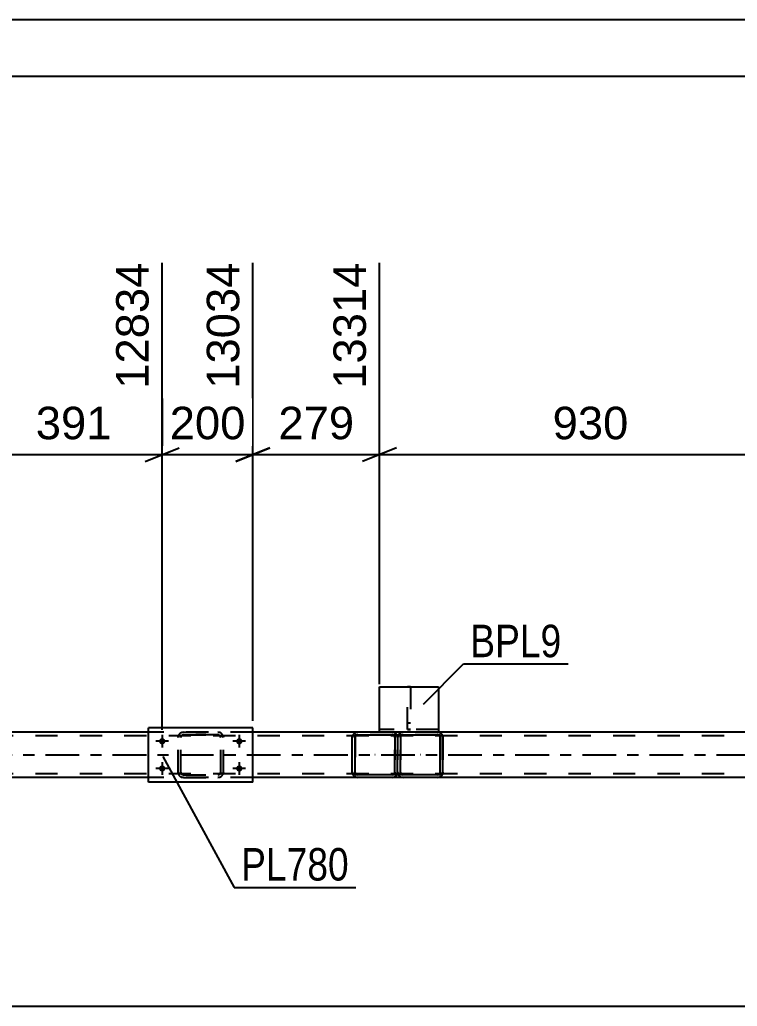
# Model space of a CAD drawing. Header units: millimetres. Extents: x -36 to 805, y -409 to 185.
# Drawn here: x 501.3 to 564.6, y 98.3 to 185.3 of the extents above; entities that cross this region are included whole.
import ezdxf

# ---------------------------------------------------------------- set-up
doc = ezdxf.new("R2010")
doc.units = ezdxf.units.MM
doc.linetypes.add('DXK_LINE_DOT2', pattern=[3.9198, 1.9599, -1.9599])
doc.linetypes.add('DXK_LINE_DOT3', pattern=[5.9187, 2.979, -0.9799, 0.9799, -0.9799])
doc.styles.add('Arial', font='ARIAL.TTF', dxfattribs={"height": 0.2})
doc.styles.add('Arial Narrow', font='ARIALN.TTF', dxfattribs={"height": 0.2})

# ---------------------------------------------------------------- blocks, each defined once
blk = doc.blocks.new('Unknown-203724355-1135')
at = {"color": 5, "linetype": 'Continuous'}
for p, q in [((805.141, 185.3), (-35.859, 185.3)), ((800.141, 180.3), (-30.859, 180.3))]:
    blk.add_line(p, q, dxfattribs=at)
blk = doc.blocks.new('Part-203724355-2542 - 2525')
at = {"color": 7, "linetype": 'DXK_LINE_DOT2'}
for p, q in [((534.6, 121.975), (534.604, 121.994)), ((534.6, 121.975), (534.602, 121.975)), ((534.6, 118.935), (534.6, 121.975)), ((534.639, 122.159), (534.602, 121.975)), ((534.602, 118.935), (534.602, 121.975)), ((534.604, 121.994), (534.636, 122.159)), ((534.858, 122.067), (534.84, 121.975)), ((534.842, 121.975), (534.84, 121.975)), ((534.84, 121.975), (534.84, 118.935)), ((534.842, 121.975), (534.86, 122.067)), ((534.842, 118.935), (534.842, 121.975)), ((534.91, 122.145), (534.858, 122.067)), ((534.86, 122.067), (534.913, 122.145)), ((534.988, 122.197), (534.91, 122.145)), ((534.913, 122.145), (534.99, 122.197)), ((535.08, 122.215), (534.988, 122.197)), ((534.99, 122.197), (535.082, 122.215)), ((535.078, 122.455), (535.08, 122.455)), ((535.08, 122.455), (535.082, 122.455)), ((535.082, 122.455), (535.08, 122.455)), ((538.122, 122.215), (535.08, 122.215)), ((538.12, 122.455), (538.303, 122.418)), ((538.212, 122.197), (538.12, 122.215)), ((538.122, 122.215), (538.214, 122.197)), ((538.29, 122.145), (538.212, 122.197)), ((538.214, 122.197), (538.292, 122.145)), ((538.29, 122.145), (538.292, 122.145)), ((538.342, 122.067), (538.29, 122.145)), ((538.292, 122.145), (538.344, 122.067)), ((538.36, 121.975), (538.342, 122.067)), ((538.344, 122.067), (538.362, 121.975)), ((538.362, 121.975), (538.36, 121.975)), ((538.36, 121.975), (538.36, 118.935)), ((538.362, 118.935), (538.362, 121.975)), ((538.563, 122.159), (538.6, 121.975)), ((538.602, 121.975), (538.6, 121.975)), ((538.6, 121.975), (538.6, 118.935)), ((534.602, 118.935), (534.6, 118.935)), ((534.636, 118.751), (534.6, 118.935)), ((534.602, 118.935), (534.639, 118.751)), ((534.84, 118.935), (534.842, 118.935)), ((534.84, 118.935), (534.858, 118.843)), ((534.86, 118.843), (534.842, 118.935)), ((534.858, 118.843), (534.91, 118.765)), ((534.913, 118.765), (534.86, 118.843)), ((534.91, 118.765), (534.988, 118.713)), ((534.99, 118.713), (534.913, 118.765)), ((534.988, 118.713), (535.08, 118.695)), ((535.082, 118.695), (534.99, 118.713)), ((538.122, 118.695), (535.08, 118.695)), ((535.08, 118.455), (535.082, 118.455)), ((535.082, 118.455), (535.08, 118.455)), ((538.12, 118.695), (538.212, 118.713)), ((538.303, 118.491), (538.12, 118.455)), ((538.214, 118.713), (538.122, 118.695)), ((538.212, 118.713), (538.29, 118.765)), ((538.292, 118.765), (538.214, 118.713)), ((538.29, 118.765), (538.342, 118.843)), ((538.29, 118.765), (538.292, 118.765)), ((538.344, 118.843), (538.292, 118.765)), ((538.342, 118.843), (538.36, 118.935)), ((538.362, 118.935), (538.344, 118.843)), ((538.36, 118.935), (538.362, 118.935)), ((538.6, 118.935), (538.563, 118.751)), ((538.6, 118.935), (538.602, 118.935))]:
    blk.add_line(p, q, dxfattribs=at)
at = {"color": 2, "linetype": 'Continuous'}
for p, q in [((534.74, 122.314), (534.743, 122.314)), ((534.896, 122.418), (535.078, 122.455)), ((535.082, 122.455), (534.899, 122.418)), ((538.122, 122.455), (535.082, 122.455)), ((538.306, 122.418), (538.122, 122.455)), ((538.602, 121.975), (538.566, 122.159)), ((538.602, 118.935), (538.602, 121.975)), ((534.74, 118.595), (534.743, 118.595)), ((535.08, 118.455), (534.896, 118.491)), ((534.899, 118.491), (535.082, 118.455)), ((538.122, 118.455), (535.082, 118.455)), ((538.122, 118.455), (538.306, 118.491)), ((538.566, 118.751), (538.602, 118.935))]:
    blk.add_line(p, q, dxfattribs=at)
at = {"color": 7, "linetype": 'DXK_LINE_DOT3'}
blk.add_line((536.604, 120.455), (536.598, 120.455), dxfattribs=at)
at = {"color": 7, "linetype": 'DXK_LINE_DOT2'}
for centre, start, end in [((535.08, 121.975), 149.40117, 157.5), ((535.082, 121.975), 149.40117, 157.5), ((538.12, 121.975), 22.5, 67.5), ((535.08, 118.935), 202.5, 210.59895), ((535.082, 118.935), 202.5, 210.59895), ((538.12, 118.935), 292.5, 337.5)]:
    blk.add_arc(centre, 0.48, start, end, dxfattribs=at)
at = {"color": 2, "linetype": 'Continuous'}
for centre, start, end in [((535.08, 121.975), 112.5, 149.40116), ((535.082, 121.975), 112.5, 149.40117), ((538.122, 121.975), 22.5, 67.5), ((535.08, 118.935), 210.59895, 247.5), ((535.082, 118.935), 210.59895, 247.5), ((538.122, 118.935), 292.5, 337.5)]:
    blk.add_arc(centre, 0.48, start, end, dxfattribs=at)
blk = doc.blocks.new('Bolt-203724355-2583 - 2525')
at = {"linetype": 'Continuous'}
for points in [[(513.834, 121.375, -1), (513.834, 121.935, -1)], [(520.634, 121.375, -1), (520.634, 121.935, -1)], [(513.834, 118.975, -1), (513.834, 119.535, -1)], [(520.634, 118.975, -1), (520.634, 119.535, -1)]]:
    blk.add_hatch(color=1, dxfattribs=at).paths.add_polyline_path(points)
at = {"color": 1, "linetype": 'Continuous'}
for p, q in [((513.834, 122.215), (513.834, 121.095)), ((520.634, 122.215), (520.634, 121.095)), ((514.394, 121.655), (513.274, 121.655)), ((521.194, 121.655), (520.074, 121.655)), ((514.394, 119.255), (513.274, 119.255)), ((513.834, 119.815), (513.834, 118.695)), ((521.194, 119.255), (520.074, 119.255)), ((520.634, 119.815), (520.634, 118.695))]:
    blk.add_line(p, q, dxfattribs=at)
blk = doc.blocks.new('Part-203724355-2652 - 2525')
at = {"color": 7, "linetype": 'DXK_LINE_DOT2'}
for p, q in [((716.277, 122.135), (0.456, 122.135)), ((521.834, 122.455), (512.634, 122.455)), ((538.202, 122.455), (531.084, 122.455)), ((716.277, 118.775), (0.456, 118.775)), ((521.834, 118.455), (512.634, 118.455)), ((534.124, 118.455), (531.084, 118.455)), ((538.122, 118.455), (535.082, 118.455))]:
    blk.add_line(p, q, dxfattribs=at)
at = {"color": 2, "linetype": 'Continuous'}
for p, q in [((512.634, 122.455), (498.205, 122.455)), ((531.084, 122.455), (521.834, 122.455)), ((569.007, 122.455), (538.202, 122.455)), ((512.634, 118.455), (498.205, 118.455)), ((531.084, 118.455), (521.834, 118.455)), ((535.082, 118.455), (534.124, 118.455)), ((569.007, 118.455), (538.122, 118.455))]:
    blk.add_line(p, q, dxfattribs=at)
at = {"color": 7, "linetype": 'DXK_LINE_DOT3'}
blk.add_line((0.456, 120.455), (716.277, 120.455), dxfattribs=at)
blk = doc.blocks.new('Part-203724355-2690 - 2525')
at = {"color": 2, "linetype": 'Continuous'}
for p, q in [((521.834, 122.855), (512.634, 122.855)), ((512.634, 118.055), (512.634, 122.855)), ((521.834, 118.055), (521.834, 122.855)), ((521.834, 118.055), (512.634, 118.055))]:
    blk.add_line(p, q, dxfattribs=at)
blk = doc.blocks.new('Part-203724355-2902 - 2525')
at = {"color": 2, "linetype": 'Continuous'}
for p, q in [((533.002, 126.455), (538.202, 126.455)), ((533.002, 122.455), (533.002, 126.455)), ((538.202, 126.455), (538.202, 122.455)), ((535.08, 122.455), (534.125, 122.455)), ((538.202, 122.455), (538.124, 122.455)), ((538.202, 122.455), (538.202, 122.455))]:
    blk.add_line(p, q, dxfattribs=at)
at = {"color": 7, "linetype": 'DXK_LINE_DOT2'}
for p, q in [((538.202, 122.695), (533.002, 122.695)), ((538.202, 122.695), (533.002, 122.695)), ((533.002, 122.695), (533.002, 122.695)), ((538.202, 122.695), (538.202, 122.695)), ((533.002, 122.455), (533.002, 122.475)), ((534.125, 122.455), (533.002, 122.455)), ((538.202, 122.455), (533.002, 122.455)), ((533.002, 122.455), (533.002, 122.455)), ((538.124, 122.455), (535.08, 122.455)), ((538.202, 122.455), (538.202, 122.475))]:
    blk.add_line(p, q, dxfattribs=at)
blk = doc.blocks.new('Part-203724355-2804 - 2525')
at = {"color": 2, "linetype": 'Continuous'}
for p, q in [((530.599, 121.975), (530.635, 122.159)), ((530.599, 121.975), (530.604, 121.975)), ((530.599, 118.935), (530.599, 121.975)), ((530.64, 122.159), (530.604, 121.975)), ((530.604, 118.935), (530.604, 121.975)), ((530.895, 122.418), (531.079, 122.455)), ((530.895, 122.418), (530.9, 122.418)), ((531.084, 122.455), (530.9, 122.418)), ((534.124, 122.455), (531.079, 122.455)), ((534.307, 122.418), (534.124, 122.455)), ((530.604, 118.935), (530.599, 118.935)), ((530.635, 118.751), (530.599, 118.935)), ((530.604, 118.935), (530.64, 118.751)), ((530.895, 118.491), (530.9, 118.491)), ((531.079, 118.455), (530.895, 118.491)), ((530.9, 118.491), (531.084, 118.455)), ((534.124, 118.455), (531.079, 118.455)), ((534.124, 118.455), (534.307, 118.491))]:
    blk.add_line(p, q, dxfattribs=at)
at = {"color": 7, "linetype": 'DXK_LINE_DOT2'}
for p, q in [((530.857, 122.067), (530.839, 121.975)), ((530.844, 121.975), (530.839, 121.975)), ((530.839, 121.975), (530.839, 118.935)), ((530.844, 121.975), (530.862, 122.067)), ((530.844, 118.935), (530.844, 121.975)), ((530.909, 122.145), (530.857, 122.067)), ((530.862, 122.067), (530.914, 122.145)), ((530.987, 122.197), (530.909, 122.145)), ((530.914, 122.145), (530.992, 122.197)), ((531.079, 122.215), (530.987, 122.197)), ((530.992, 122.197), (531.084, 122.215)), ((534.124, 122.215), (531.079, 122.215)), ((534.119, 122.455), (534.302, 122.418)), ((534.21, 122.197), (534.119, 122.215)), ((534.124, 122.215), (534.215, 122.197)), ((534.21, 122.197), (534.215, 122.197)), ((534.288, 122.145), (534.21, 122.197)), ((534.215, 122.197), (534.293, 122.145)), ((534.34, 122.067), (534.288, 122.145)), ((534.293, 122.145), (534.345, 122.067)), ((534.359, 121.975), (534.34, 122.067)), ((534.345, 122.067), (534.364, 121.975)), ((534.364, 121.975), (534.359, 121.975)), ((534.359, 121.975), (534.359, 118.935)), ((534.364, 118.935), (534.364, 121.975)), ((534.562, 122.159), (534.599, 121.975)), ((534.604, 121.975), (534.567, 122.159)), ((534.604, 121.975), (534.599, 121.975)), ((534.599, 121.975), (534.599, 118.935)), ((534.604, 118.935), (534.604, 121.975)), ((530.839, 118.935), (530.844, 118.935)), ((530.839, 118.935), (530.857, 118.843)), ((530.862, 118.843), (530.844, 118.935)), ((530.857, 118.843), (530.909, 118.765)), ((530.914, 118.765), (530.862, 118.843)), ((530.909, 118.765), (530.987, 118.713)), ((530.992, 118.713), (530.914, 118.765)), ((530.987, 118.713), (531.079, 118.695)), ((531.084, 118.695), (530.992, 118.713)), ((534.124, 118.695), (531.079, 118.695)), ((534.119, 118.695), (534.21, 118.713)), ((534.302, 118.491), (534.119, 118.455)), ((534.215, 118.713), (534.124, 118.695)), ((534.21, 118.713), (534.288, 118.765)), ((534.21, 118.713), (534.215, 118.713)), ((534.293, 118.765), (534.215, 118.713)), ((534.288, 118.765), (534.34, 118.843)), ((534.345, 118.843), (534.293, 118.765)), ((534.34, 118.843), (534.359, 118.935)), ((534.364, 118.935), (534.345, 118.843)), ((534.359, 118.935), (534.364, 118.935)), ((534.599, 118.935), (534.562, 118.751)), ((534.567, 118.751), (534.604, 118.935)), ((534.599, 118.935), (534.604, 118.935))]:
    blk.add_line(p, q, dxfattribs=at)
at = {"color": 7, "linetype": 'DXK_LINE_DOT3'}
blk.add_line((532.607, 120.455), (532.595, 120.455), dxfattribs=at)
at = {"color": 2, "linetype": 'Continuous'}
for centre, start, end in [((531.079, 121.975), 112.5, 157.5), ((531.084, 121.975), 112.5, 157.5), ((534.124, 121.975), 30.59886, 67.5), ((531.079, 118.935), 202.5, 247.5), ((531.084, 118.935), 202.5, 247.5), ((534.124, 118.935), 292.5, 329.40107)]:
    blk.add_arc(centre, 0.48, start, end, dxfattribs=at)
at = {"color": 7, "linetype": 'DXK_LINE_DOT2'}
for centre, start, end in [((534.119, 121.975), 22.5, 67.5), ((534.124, 121.975), 22.49998, 30.59884), ((534.119, 118.935), 292.5, 337.5), ((534.124, 118.935), 329.40109, 337.50002)]:
    blk.add_arc(centre, 0.48, start, end, dxfattribs=at)
blk = doc.blocks.new('Part-203724355-2819 - 2525')
at = {"color": 2, "linetype": 'Continuous'}
for p, q in [((530.844, 122.215), (530.844, 122.215)), ((530.844, 118.695), (530.844, 122.215)), ((530.844, 122.215), (538.362, 122.215)), ((538.362, 118.695), (538.362, 122.215)), ((530.844, 118.695), (530.844, 118.695)), ((538.362, 118.695), (530.844, 118.695))]:
    blk.add_line(p, q, dxfattribs=at)
at = {"color": 7, "linetype": 'DXK_LINE_DOT2'}
for p, q in [((530.844, 122.215), (530.844, 118.695)), ((530.844, 122.215), (530.844, 122.215)), ((538.362, 118.695), (538.362, 122.215)), ((530.844, 118.695), (530.844, 118.695))]:
    blk.add_line(p, q, dxfattribs=at)
blk = doc.blocks.new('Part-203724355-2903 - 2525')
at = {"color": 7, "linetype": 'DXK_LINE_DOT2'}
for p, q in [((535.482, 122.695), (535.482, 126.455)), ((535.722, 126.455), (535.482, 126.455)), ((535.722, 126.455), (535.722, 122.695)), ((535.482, 123.295), (535.722, 123.295)), ((535.722, 122.695), (535.482, 122.695)), ((535.482, 122.695), (535.722, 122.695))]:
    blk.add_line(p, q, dxfattribs=at)
blk = doc.blocks.new('Part-203724355-2917 - 2525')
at = {"color": 7, "linetype": 'DXK_LINE_DOT2'}
for p, q in [((515.234, 121.975), (515.27, 122.158)), ((515.27, 122.158), (515.234, 121.975)), ((515.234, 118.935), (515.234, 121.975)), ((515.474, 121.975), (515.492, 122.067)), ((515.492, 122.067), (515.474, 121.975)), ((515.474, 118.935), (515.474, 121.975)), ((515.544, 122.145), (515.492, 122.067)), ((515.492, 122.067), (515.544, 122.144)), ((515.53, 122.418), (515.714, 122.455)), ((515.714, 122.455), (515.53, 122.418)), ((515.622, 122.197), (515.544, 122.145)), ((515.544, 122.144), (515.622, 122.196)), ((515.622, 122.196), (515.714, 122.215)), ((515.714, 122.215), (515.622, 122.197)), ((515.714, 122.455), (518.754, 122.455)), ((515.714, 122.455), (515.714, 122.455)), ((515.714, 122.455), (518.754, 122.455)), ((515.714, 122.215), (518.754, 122.215)), ((515.714, 122.215), (515.714, 122.215)), ((518.754, 122.215), (515.714, 122.215)), ((518.754, 122.455), (518.754, 122.455)), ((518.754, 122.455), (518.937, 122.418)), ((518.937, 122.418), (518.754, 122.455)), ((518.754, 122.215), (518.754, 122.215)), ((518.754, 122.215), (518.845, 122.196)), ((518.845, 122.197), (518.754, 122.215)), ((518.923, 122.145), (518.845, 122.197)), ((518.845, 122.196), (518.923, 122.144)), ((518.975, 122.067), (518.923, 122.145)), ((518.923, 122.144), (518.975, 122.067)), ((518.975, 122.067), (518.994, 121.975)), ((518.994, 121.975), (518.975, 122.067)), ((518.994, 118.935), (518.994, 121.975)), ((519.197, 122.158), (519.234, 121.975)), ((519.234, 121.975), (519.197, 122.158)), ((519.234, 118.935), (519.234, 121.975)), ((515.27, 118.751), (515.234, 118.935)), ((515.234, 118.935), (515.27, 118.751)), ((515.492, 118.843), (515.474, 118.935)), ((515.474, 118.935), (515.492, 118.843)), ((515.544, 118.765), (515.492, 118.843)), ((515.492, 118.843), (515.544, 118.765)), ((515.714, 118.455), (515.53, 118.491)), ((515.53, 118.491), (515.714, 118.455)), ((515.622, 118.713), (515.544, 118.765)), ((515.544, 118.765), (515.622, 118.713)), ((515.714, 118.695), (515.622, 118.713)), ((515.622, 118.713), (515.714, 118.695)), ((515.714, 118.695), (518.754, 118.695)), ((515.714, 118.695), (515.714, 118.695)), ((515.714, 118.695), (518.754, 118.695)), ((515.714, 118.455), (518.754, 118.455)), ((515.714, 118.455), (515.714, 118.455)), ((515.714, 118.455), (518.754, 118.455)), ((518.845, 118.713), (518.754, 118.695)), ((518.754, 118.695), (518.845, 118.713)), ((518.754, 118.695), (518.754, 118.695)), ((518.937, 118.491), (518.754, 118.455)), ((518.754, 118.455), (518.937, 118.491)), ((518.754, 118.455), (518.754, 118.455)), ((518.923, 118.765), (518.845, 118.713)), ((518.845, 118.713), (518.923, 118.765)), ((518.975, 118.843), (518.923, 118.765)), ((518.923, 118.765), (518.975, 118.843)), ((518.994, 118.935), (518.975, 118.843)), ((518.975, 118.843), (518.994, 118.935)), ((519.234, 118.935), (519.197, 118.751)), ((519.197, 118.751), (519.234, 118.935))]:
    blk.add_line(p, q, dxfattribs=at)
at = {"color": 7, "linetype": 'DXK_LINE_DOT3'}
blk.add_line((517.234, 120.455), (517.234, 120.455), dxfattribs=at)
at = {"color": 7, "linetype": 'DXK_LINE_DOT2'}
for centre, start, end in [((515.714, 121.975), 112.5, 157.5), ((515.714, 121.975), 112.5, 157.5), ((518.754, 121.975), 22.5, 67.5), ((518.754, 121.975), 22.5, 67.5), ((515.714, 118.935), 202.5, 247.5), ((515.714, 118.935), 202.5, 247.5), ((518.754, 118.935), 292.5, 337.5), ((518.754, 118.935), 292.5, 337.5)]:
    blk.add_arc(centre, 0.48, start, end, dxfattribs=at)
blk = doc.blocks.new('StraightDimension-203724355-35035 - 2525')
at = {"color": 7, "linetype": 'Continuous'}
for p, q in [((533.002, 126.7), (533.002, 163.865)), ((570.206, 122.655), (570.206, 159.365)), ((534.502, 147.547), (531.502, 146.347)), ((568.706, 146.347), (571.706, 147.547)), ((533.002, 146.947), (570.206, 146.947))]:
    blk.add_line(p, q, dxfattribs=at)
at = {"color": 0}
blk.add_wipeout([(555.539, 147.697), (555.539, 151.897), (547.669, 151.897), (547.669, 147.697)], dxfattribs=at)
at = {"color": 3, "style": 'Arial'}
blk.add_text('930', height=2.8652, dxfattribs=at).set_placement((548.269, 148.297))
at = {"color": 0, "linetype": 'Continuous'}
blk.add_wipeout([(569.606, 159.965), (565.406, 159.965), (565.406, 147.647), (569.606, 147.647)], dxfattribs=at)
at = {"color": 3, "linetype": 'Continuous', "style": 'Arial'}
blk.add_text('14244', height=2.8652, rotation=90.00021, dxfattribs=at).set_placement((569.006, 148.247))
blk = doc.blocks.new('StraightDimension-203724355-35036 - 2525')
at = {"color": 7, "linetype": 'Continuous'}
for p, q in [((521.834, 123.455), (521.834, 163.865)), ((533.002, 126.7), (533.002, 163.865)), ((520.334, 146.347), (523.334, 147.547)), ((534.502, 147.547), (531.502, 146.347)), ((521.834, 146.947), (533.002, 146.947))]:
    blk.add_line(p, q, dxfattribs=at)
at = {"color": 0}
blk.add_wipeout([(531.353, 147.697), (531.353, 151.897), (523.482, 151.897), (523.482, 147.697)], dxfattribs=at)
at = {"color": 3, "style": 'Arial'}
blk.add_text('279', height=2.8652, dxfattribs=at).set_placement((524.082, 148.297))
at = {"color": 0, "linetype": 'Continuous'}
blk.add_wipeout([(532.402, 164.465), (528.202, 164.465), (528.202, 152.147), (532.402, 152.147)], dxfattribs=at)
at = {"color": 3, "linetype": 'Continuous', "style": 'Arial'}
blk.add_text('13314', height=2.8652, rotation=90.00021, dxfattribs=at).set_placement((531.802, 152.747))
blk = doc.blocks.new('StraightDimension-203724355-3039 - 2525')
at = {"color": 7, "linetype": 'Continuous'}
blk.add_line((0.456, 98.283), (716.277, 98.283), dxfattribs=at)
blk = doc.blocks.new('StraightDimension-203724355-35037 - 2525')
at = {"color": 7, "linetype": 'Continuous'}
for p, q in [((513.834, 122.655), (513.834, 163.865)), ((521.834, 123.455), (521.834, 163.865)), ((512.334, 146.347), (515.334, 147.547)), ((523.334, 147.547), (520.334, 146.347)), ((513.834, 146.947), (521.834, 146.947))]:
    blk.add_line(p, q, dxfattribs=at)
at = {"color": 0}
blk.add_wipeout([(521.769, 147.697), (521.769, 151.897), (513.898, 151.897), (513.898, 147.697)], dxfattribs=at)
at = {"color": 3, "style": 'Arial'}
blk.add_text('200', height=2.8652, dxfattribs=at).set_placement((514.498, 148.297))
at = {"color": 0, "linetype": 'Continuous'}
blk.add_wipeout([(521.234, 164.465), (517.034, 164.465), (517.034, 152.147), (521.234, 152.147)], dxfattribs=at)
at = {"color": 3, "linetype": 'Continuous', "style": 'Arial'}
blk.add_text('13034', height=2.8652, rotation=90.00021, dxfattribs=at).set_placement((520.634, 152.747))
blk = doc.blocks.new('StraightDimension-203724355-35038 - 2525')
at = {"color": 7, "linetype": 'Continuous'}
for p, q in [((498.205, 123.455), (498.205, 163.865)), ((513.834, 122.655), (513.834, 163.865)), ((499.705, 147.547), (496.705, 146.347)), ((512.334, 146.347), (515.334, 147.547)), ((498.205, 146.947), (513.834, 146.947))]:
    blk.add_line(p, q, dxfattribs=at)
at = {"color": 0}
blk.add_wipeout([(509.955, 147.697), (509.955, 151.897), (502.084, 151.897), (502.084, 147.697)], dxfattribs=at)
at = {"color": 3, "style": 'Arial'}
blk.add_text('391', height=2.8652, dxfattribs=at).set_placement((502.684, 148.297))
at = {"color": 0, "linetype": 'Continuous'}
blk.add_wipeout([(513.234, 164.465), (509.034, 164.465), (509.034, 152.147), (513.234, 152.147)], dxfattribs=at)
at = {"color": 3, "linetype": 'Continuous', "style": 'Arial'}
blk.add_text('12834', height=2.8652, rotation=90.00021, dxfattribs=at).set_placement((512.634, 152.747))
blk = doc.blocks.new('Mark-203724355-2686 - 2525')
at = {"color": 30, "linetype": 'Continuous'}
for p, q in [((513.887, 120.324), (520.198, 108.773)), ((520.198, 108.773), (530.902, 108.773))]:
    blk.add_line(p, q, dxfattribs=at)
at = {"color": 0}
blk.add_wipeout([(530.302, 109.373), (530.302, 112.373), (520.798, 112.373), (520.798, 109.373)], dxfattribs=at)
blk.add_wipeout([(530.302, 109.373), (530.302, 112.373), (520.798, 112.373), (520.798, 109.373)], dxfattribs=at)
at = {"color": 3, "style": 'Arial Narrow'}
blk.add_text('PL780', height=2.8633, dxfattribs=at).set_placement((520.798, 109.373))
blk = doc.blocks.new('Mark-203724355-28679 - 2525')
at = {"color": 30, "linetype": 'Continuous'}
for p, q in [((536.873, 124.938), (540.409, 128.473)), ((540.409, 128.473), (549.648, 128.473))]:
    blk.add_line(p, q, dxfattribs=at)
at = {"color": 0}
blk.add_wipeout([(549.048, 129.073), (549.048, 132.073), (541.009, 132.073), (541.009, 129.073)], dxfattribs=at)
blk.add_wipeout([(549.048, 129.073), (549.048, 132.073), (541.009, 132.073), (541.009, 129.073)], dxfattribs=at)
at = {"color": 3, "style": 'Arial Narrow'}
blk.add_text('BPL9', height=2.8633, dxfattribs=at).set_placement((541.009, 129.073))

msp = doc.modelspace()

# ---------------------------------------------------------------- block references
for name in ['Unknown-203724355-1135', 'Part-203724355-2902 - 2525', 'Part-203724355-2903 - 2525', 'Part-203724355-2690 - 2525', 'Part-203724355-2652 - 2525', 'Bolt-203724355-2583 - 2525', 'Part-203724355-2917 - 2525', 'Part-203724355-2804 - 2525', 'Part-203724355-2819 - 2525', 'Part-203724355-2542 - 2525']:
    msp.add_blockref(name, (0, 0))

# ---------------------------------------------------------------- next in the draw order: block references
for name in ['StraightDimension-203724355-35035 - 2525', 'StraightDimension-203724355-3039 - 2525']:
    msp.add_blockref(name, (0, 0))

# ---------------------------------------------------------------- next in the draw order: block references
for name in ['StraightDimension-203724355-35036 - 2525', 'Mark-203724355-28679 - 2525', 'Mark-203724355-2686 - 2525']:
    msp.add_blockref(name, (0, 0))

# ---------------------------------------------------------------- next in the draw order: block references
msp.add_blockref('StraightDimension-203724355-35037 - 2525', (0, 0))

# ---------------------------------------------------------------- next in the draw order: block references
msp.add_blockref('StraightDimension-203724355-35038 - 2525', (0, 0))

doc.saveas('drawing.dxf')
